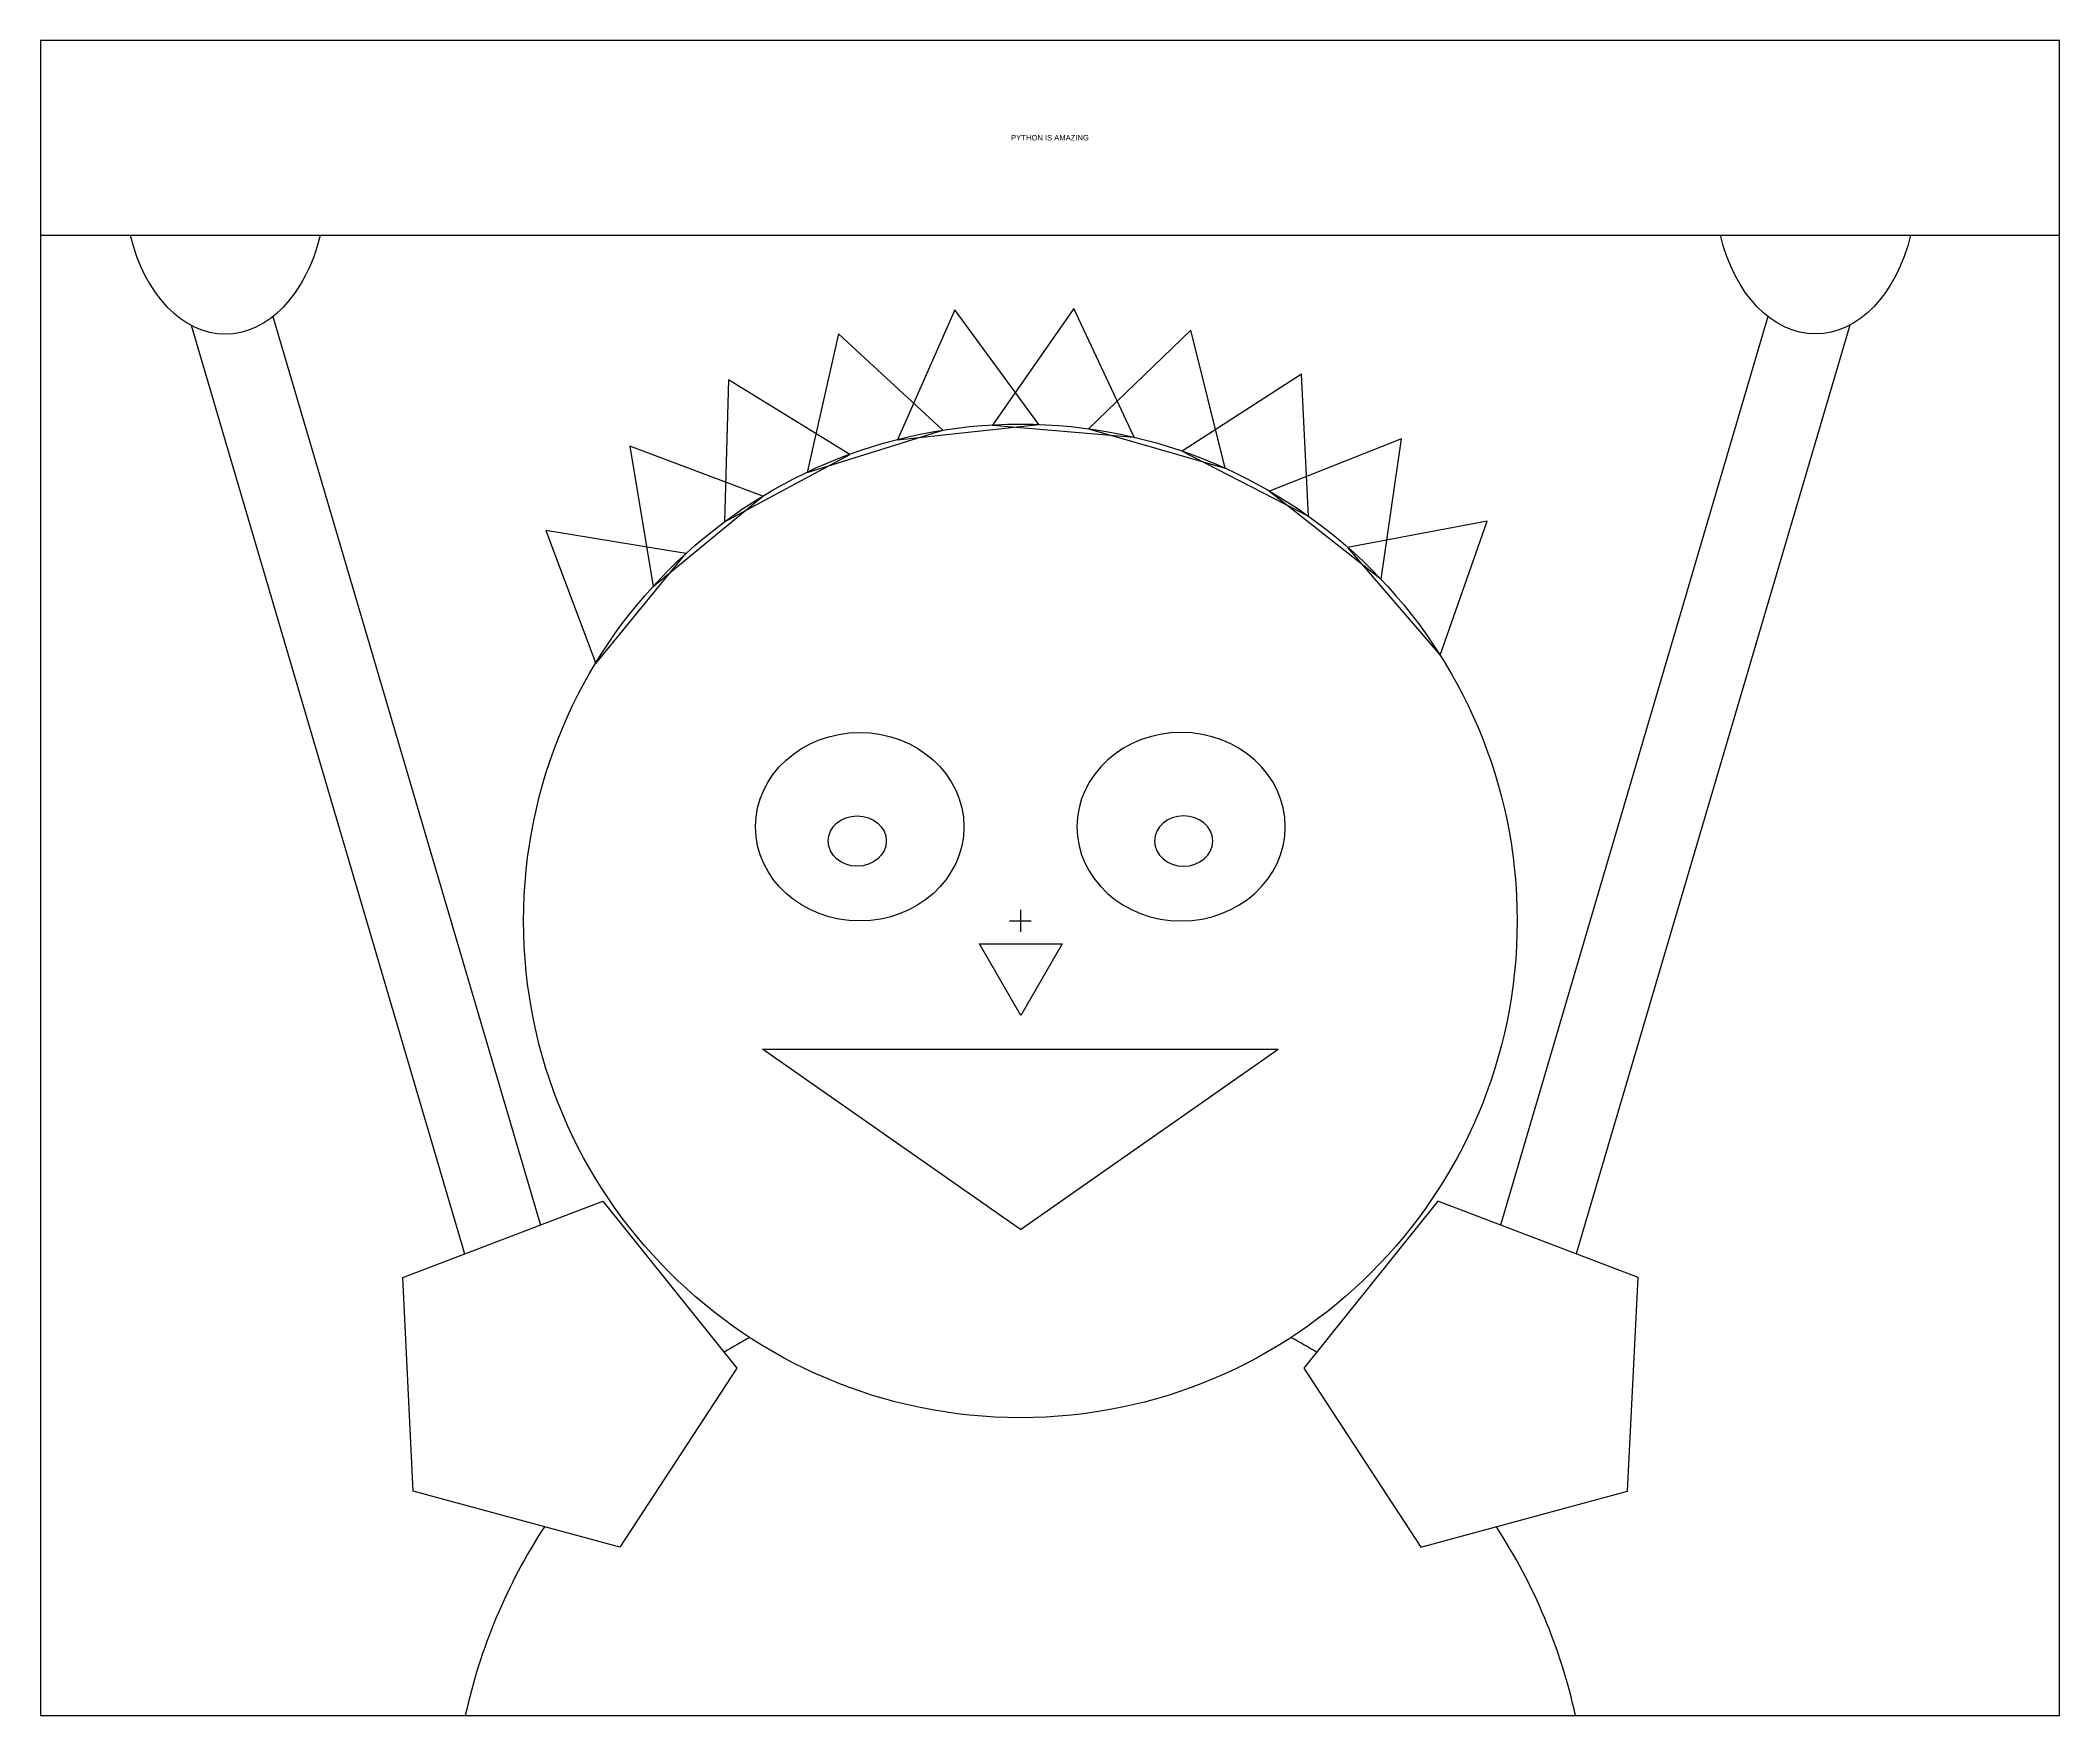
# Model space of a CAD drawing. Header units: millimetres. Extents: x 86 to 1013, y 76 to 845.
import ezdxf

# ---------------------------------------------------------------- set-up
doc = ezdxf.new("R2010")
doc.units = ezdxf.units.MM
doc.layers.get('0').update_dxf_attribs({"true_color": 0xc2ced6})
doc.styles.get("Standard").update_dxf_attribs({"font": 'arial.ttf'})

msp = doc.modelspace()

# ---------------------------------------------------------------- linework, layer by layer
for p, q in [((85.93, 756.05), (1012.93, 756.05)), ((155.12, 714.68), (280.63, 288.4)), ((192.66, 718.67), (315.45, 301.64)), ((879.01, 718.67), (756.22, 301.64)), ((916.55, 714.68), (791.04, 288.4)), ((535.83, 446.26), (535.83, 436.26)), ((530.83, 441.26), (540.83, 441.26)), ((535.83, 299.53), (417.42, 382.45)), ((417.42, 382.45), (654.25, 382.45)), ((535.83, 299.53), (654.25, 382.45))]:
    msp.add_line(p, q)
for points in [[(85.93, 76.45), (1012.93, 76.45), (1012.93, 845.45), (85.93, 845.45)], [(479.4, 662.14), (544.27, 669.15), (505.76, 721.82)], [(523.03, 668.88), (588.03, 663.25), (560.4, 722.36)], [(437.89, 647.12), (500.2, 666.51), (452.26, 710.77)], [(567.13, 667.08), (629.83, 649.03), (614.11, 712.36)], [(400.06, 624.39), (457.46, 655.42), (401.89, 689.61)], [(610.06, 656.81), (668.11, 627.02), (664.88, 692.19)], [(367.31, 594.79), (417.65, 636.3), (356.54, 659.14)], [(650.21, 638.47), (701.43, 598.05), (710.82, 662.62)], [(686.07, 612.73), (728.54, 563.2), (750.2, 624.75)], [(340.88, 559.44), (382.28, 609.87), (317.91, 620.51)], [(517.05, 430.71), (555.05, 430.71), (536.05, 397.8)], [(351.93, 153.74), (257.11, 179.48), (252.28, 277.62), (344.13, 312.54), (405.72, 235.98)], [(719.73, 153.74), (814.56, 179.48), (819.39, 277.62), (727.54, 312.54), (665.95, 235.98)]]:
    msp.add_lwpolyline(points, close=True)
msp.add_circle((535.83, 441.26), 228.05)
for start, end in [(118.43765, 121.41403), (58.58597, 61.56235), (146.88593, 167.64213), (12.35787, 33.11407)]:
    msp.add_arc((535.83, 20.61), 260.89, start, end)
msp.add_ellipse((170.82, 778.06), major_axis=(0, -67.39), ratio=0.685329, start_param=5.044966, end_param=7.521404)
at = {"extrusion": (0, 0, -1)}
msp.add_ellipse((900.85, 778.06), major_axis=(0, -67.39), ratio=0.685329, start_param=5.044966, end_param=7.521404, dxfattribs=at)
for centre, major_axis, ratio in [((462.07, 484.49), (-47.83, 0), 0.9044), ((460.91, 477.91), (-13.36, 0), 0.866065)]:
    msp.add_ellipse(centre, major_axis=major_axis, ratio=ratio)
for centre, major_axis, ratio in [((609.6, 484.49), (47.83, 0), 0.9044), ((610.76, 477.91), (13.36, 0), 0.866065)]:
    msp.add_ellipse(centre, major_axis=major_axis, ratio=ratio, dxfattribs=at)

# ---------------------------------------------------------------- texts
at = {"insert": (549.43, 800.75), "char_height": 2.5, "attachment_point": 5}
msp.add_mtext_dynamic_manual_height_columns('PYTHON IS AMAZING', width=927, gutter_width=12.5, heights=[0], dxfattribs=at)

doc.saveas('drawing.dxf')
